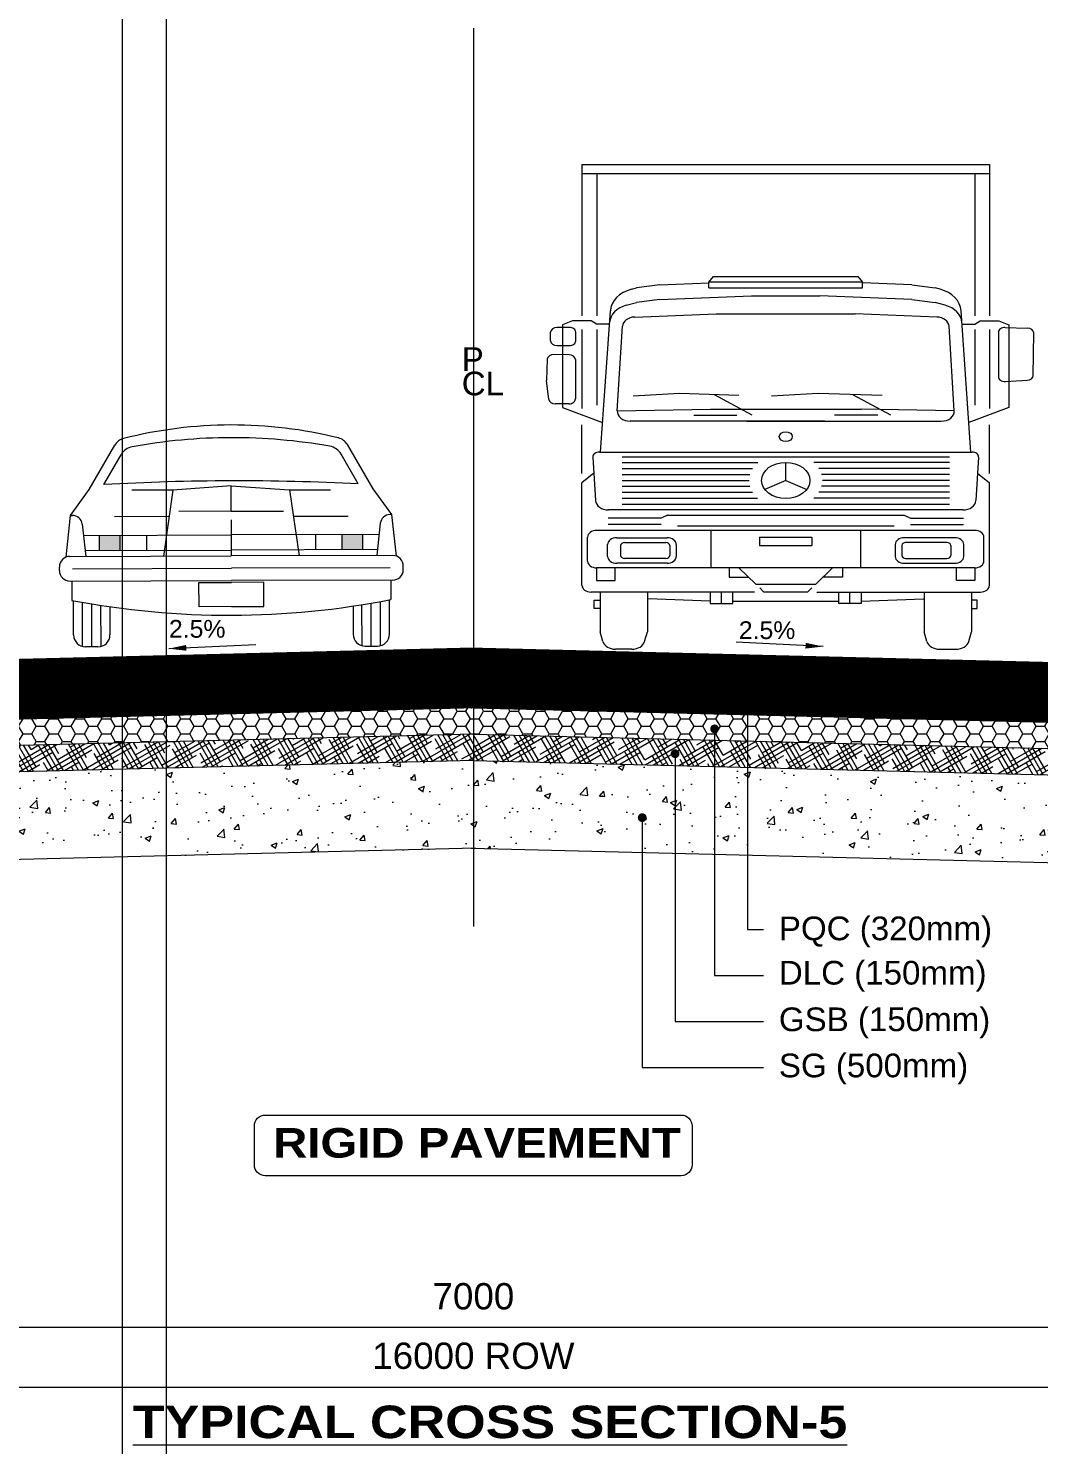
# Model space of a CAD drawing. Header units: inches. Extents: x 1863003 to 1881330, y 133141 to 515800.
# Drawn here: x 1869855 to 1875615, y 362296 to 370371 of the extents above; entities that cross this region are included whole.
import ezdxf

# ---------------------------------------------------------------- set-up
doc = ezdxf.new("R2010")
doc.units = ezdxf.units.IN
doc.header["$MEASUREMENT"] = 0
doc.linetypes.add('CENTERX2', pattern=[4, 2.5, -0.5, 0.5, -0.5])
doc.layers.get('0').update_dxf_attribs({"color": 4, "linetype": 'ELEC_LINE', "lineweight": 13})
doc.layers.get('Defpoints').update_dxf_attribs({"lineweight": 13})
for name, color, linetype, lineweight in [('DIM', 7, 'Continuous', 13), ('DIMEN', 7, 'Continuous', 13), ('HATCH', 252, 'Continuous', 13)]:
    doc.layers.add(name, color=color, linetype=linetype, lineweight=lineweight)
doc.styles.add('AB', font='ariblk.ttf')
doc.styles.add('ARIAL', font='arial.ttf')
doc.styles.get("Standard").update_dxf_attribs({"font": 'romans.shx'})
doc.linetypes.add('ELEC_LINE', pattern='A,12.7,-5.08,["EL",Standard,S=2.54,R=0,X=-2.54,Y=-1.27],-5.08', length=22.86)
doc.dimstyles.get("Standard").update_dxf_attribs({"dimtxt": 180, "dimasz": 160, "dimexe": 50, "dimexo": 50, "dimgap": 100, "dimtad": 1, "dimdec": 0, "dimzin": 0, "dimdsep": 46, "dimtxsty": 'ARIAL', "dimcen": 0.09, "dimclrd": 256, "dimclre": 256, "dimclrt": 256, "dimadec": 0, "dimazin": 0, "dimtm": 1e-09, "dimtfac": 1, "dimtdec": 0, "dimtofl": 0, "dimtmove": 0, "dimatfit": 3, "dimfxl": 0, "dimtolj": 1, "dimtzin": 0, "dimlwd": 9, "dimlwe": -1, "dimarcsym": 0})
pattern_1 = [(49.99999999999999, (0, -145429.3910128167), (358.6300913003767, -31.37606749129755), [37.5, -412.5]), (355, (0, -145429.3910128167), (-69.3756668065, 376.0960668500059), [30, -330]), (100.45144446, (29.8858405, -145432.0056848167), (289.254423363556, 344.7199954843147), [31.87009599999999, -350.5710559999999]), (46.18420000000001, (0, -145329.3910128167), (533.6206653357862, -82.75964039653827), [56.25, -618.75]), (96.63563549, (44.4683725, -145336.2876663167), (467.3309728371142, 487.0593003872752), [47.805171, -525.8568799999999]), (351.1841639899999, (0, -145329.3910128167), (467.3309725273866, 487.0593001349951), [45, -495.0000004999999]), (21, (50, -145354.3910128167), (298.4535260592309, -201.3094453326694), [37.5, -412.5]), (326.0000000000001, (50, -145354.3910128167), (121.6576659607909, 362.5750225234265), [30, -330]), (71.45144474, (74.871127, -145371.1667998167), (420.1111883649855, 161.2655764031769), [31.870095, -350.571056]), (37.50000000000001, (0, -145429.3910128167), (6.079927658645334, 166.4469269156558), [0, -326, 0, -335, 0, -331.25]), (7.499999999999999, (0, -145429.3910128167), (131.5347687210743, 197.2058559411801), [0, -191, 0, -318.5, 0, -126.25]), (327.5, (-111.5, -145429.3910128167), (266.9112180862045, -11.27743586718988), [0, -125, 0, -390, 0, -517.5]), (317.5, (-161.5, -145429.3910128167), (291.5930846711931, 50.05249116615887), [0, -162.5, 0, -259, 0, -367.5])]
pattern_2 = [(29.99999999999999, (0, -145429.3910128167), (74.10254037844388, 71.65063509461096), [400, -200]), (120, (0, -145429.3910128167), (28.34936490538902, -99.10254037844388), [399.9999999999999, -199.9999999999999])]
pattern_3 = [(0, (0, -145429.3910128167), (75, 43.30127018922193), [50, -100]), (120, (0, -145429.3910128167), (-74.99999999999997, 43.30127018922194), [49.99999999999999, -99.99999999999997]), (59.99999999999999, (0, -145429.3910128167), (1.665334536937735e-14, 86.60254037844388), [-100, 50])]
pattern_4 = [(45, (0, -145429.3910128167), (-0.8838834764831844, 0.8838834764831844), [])]

# ---------------------------------------------------------------- blocks, each defined once
blk = doc.blocks.new('ca')
at = {"color": 8}
for p, q in [((-28.87392627767986, 25.61850738525391), (-23.64386951498454, 34.62560272216797)), ((28.87392986245686, 25.61850738525391), (23.64387309976155, 34.62560272216797)), ((-25.8452016072697, 26.62766265869141), (-22.36343586014118, 32.70442199707031)), ((25.84521282149944, 26.62766265869141), (22.36344707437092, 32.70442199707031)), ((-2.022308763116598e-06, 26.33292388916016), (-11.86808979086345, 25.45753479003906)), ((-2.022308763116598e-06, 26.33292388916016), (11.86810100503499, 25.45753479003906)), ((-2.022308763116598e-06, 21.14312744140625), (-2.022308763116598e-06, 26.33292388916016)), ((-32.63588916830486, 20.39279174804688), (-28.87392627767986, 25.61850738525391)), ((-11.86808979086345, 25.45753479003906), (-20.18772327475017, 25.45753479003906)), ((-11.86808979086345, 25.45753479003906), (-13.80725299887126, 12.06492614746094)), ((11.86810100503499, 25.45753479003906), (13.8072642130428, 12.06492614746094)), ((11.86810100503499, 25.45753479003906), (20.18772685952717, 25.45753479003906)), ((32.63589275308186, 20.39279174804688), (28.87392986245686, 25.61850738525391)), ((-33.57544910477009, 11.918701171875), (-32.63588916830486, 20.39279174804688)), ((-32.63588916830486, 20.39279174804688), (-32.28344928787556, 20.39279174804688)), ((-2.022308763116598e-06, 21.14312744140625), (-10.61702167562908, 21.14312744140625)), ((-2.022308763116598e-06, 21.14312744140625), (10.61703288980061, 21.14312744140625)), ((32.63589275308186, 20.39279174804688), (32.2834605021053, 20.39279174804688)), ((33.57545268966351, 11.918701171875), (32.63589275308186, 20.39279174804688)), ((-30.30240070389118, 18.62036895751953), (-29.57140552572673, 12.06492614746094)), ((-12.64239704184001, 20.10987854003906), (-23.75327503250446, 20.10987854003906)), ((-2.022308763116598e-06, 19.41312408447266), (-2.022308763116598e-06, 12.06492614746094)), ((12.64240825601155, 20.10987854003906), (23.75327861739788, 20.10987854003906)), ((30.30239665939007, 18.62036895751953), (29.57140911050374, 12.06492614746094)), ((-30.04683124588337, 16.3284912109375), (-2.022308763116598e-06, 16.3284912109375)), ((-26.75585376791423, 13.26463317871094), (-26.75585376791423, 16.3284912109375)), ((-22.56476032303181, 13.26463317871094), (-22.56476032303181, 16.3284912109375)), ((-17.18514453939861, 13.26463317871094), (-17.18514453939861, 16.3284912109375)), ((30.04684246011311, 16.3284912109375), (-2.022308763116598e-06, 16.3284912109375)), ((17.18514812417561, 13.26463317871094), (17.18514812417561, 16.3284912109375)), ((22.56477153726155, 13.26463317871094), (22.56477153726155, 16.3284912109375)), ((26.75585735269124, 13.26463317871094), (26.75585735269124, 16.3284912109375)), ((-32.79469501541462, 12.06492614746094), (-2.022308763116598e-06, 12.06492614746094)), ((-29.7051869588322, 13.26463317871094), (-2.022308763116598e-06, 13.26463317871094)), ((29.70519817300374, 13.26463317871094), (-2.022308763116598e-06, 13.26463317871094)), ((32.79470622964436, 12.06492614746094), (-2.022308763116598e-06, 12.06492614746094)), ((-34.95222675375408, 9.207511901855469), (-34.95222675375408, 9.907394409179688)), ((-32.26056873373454, 9.557449340820312), (-2.022308763116598e-06, 9.557449340820312)), ((32.26057231856976, 9.557449340820312), (-2.022308763116598e-06, 9.557449340820312)), ((34.95223796792561, 9.207511901855469), (34.95223796792561, 9.907394409179688)), ((-32.79469501541462, 7.049980163574219), (-2.022308763116598e-06, 7.049980163574219)), ((-32.40735828451579, 7.049980163574219), (-32.40735828451579, 3.125236511230469)), ((-6.595125313324388, 1.757362365722656), (-6.595125313324388, 6.686576843261719)), ((-6.595125313324388, 6.686576843261719), (-2.022308763116598e-06, 6.686576843261719)), ((32.79470622964436, 7.049980163574219), (-2.022308763116598e-06, 7.049980163574219)), ((6.595136527495924, 6.686576843261719), (-2.022308763116598e-06, 6.686576843261719)), ((6.595136527495924, 1.757362365722656), (6.595136527495924, 6.686576843261719)), ((32.40736186935101, 7.049980163574219), (32.40736186935101, 3.125236511230469)), ((-32.09418689779704, -3.909431457519531), (-32.09418689779704, 3.0645751953125)), ((32.09419048257405, -3.909431457519531), (32.09419048257405, 3.0645751953125)), ((-30.28335773519939, -6.264907836914062), (-30.28335773519939, 2.725761413574219)), ((-28.40287982986774, -6.346817016601562), (-28.40287982986774, 2.395401000976562)), ((-26.52240192459431, -6.264907836914062), (-26.52240192459431, 2.086807250976562)), ((-24.71157276205486, 1.810089111328125), (-24.71157276205486, -3.909431457519531)), ((-2.022308763116598e-06, 1.757362365722656), (-6.595125313324388, 1.757362365722656)), ((-2.022308763116598e-06, 1.757362365722656), (6.595136527495924, 1.757362365722656)), ((24.71157634683186, 1.810089111328125), (24.71157634683186, -3.909431457519531)), ((26.52241313882405, -6.264907836914062), (26.52241313882405, 2.086807250976562)), ((28.40289104409749, -6.346817016601562), (28.40289104409749, 2.395401000976562)), ((30.28336894942913, -6.264907836914062), (30.28336894942913, 2.725761413574219)), ((-27.14895832107868, -6.346817016601562), (-29.65680133871501, -6.346817016601562)), ((27.14896953530842, -6.346817016601562), (29.65681255294476, -6.346817016601562))]:
    blk.add_line(p, q, dxfattribs=at)
for centre, radius, start, end in [((-2.022308763116598e-06, -51.15877151489258), 89.84619140625, 90.00000250547792, 104.0557395141059), ((-2.022308763116598e-06, -51.15877151489258), 89.84619140625, 75.94426549587769, 90.00000250547792), ((-21.10853015951579, 33.15342712402344), 2.931763172149658, 104.0557395141059, 149.8579703914262), ((-2.022308763116598e-06, -77.34341216087341), 113.4477920532226, 90.00000250547792, 100.1964913884343), ((-2.022308763116598e-06, -77.34341216087341), 113.4477920532226, 79.80350679128016, 90.00000250547792), ((21.1085337442928, 33.15342712402344), 2.931763172149658, 30.14203120414816, 75.94426549587769), ((-19.49852191971149, 31.06292724609375), 3.301851511001587, 100.1964913884343, 150.1888247544409), ((19.49853313394124, 31.06292724609375), 3.301851511001587, 29.81117683935573, 79.80350679128016), ((-2.022308763116598e-06, -444.7755432128906), 472.1111755371094, 90.00000250547792, 93.13816024060277), ((-2.022308763116598e-06, -444.7755432128906), 472.1111755371094, 86.8618379397985, 90.00000250547792), ((-32.28344928787556, 18.39946746826172), 1.993328452110291, 6.362710959437382, 90.00000250547792), ((32.2834605021053, 18.39946746826172), 1.993328452110291, 90.00000250547792, 173.6372876464351), ((-32.79469501541462, 9.907394409179688), 2.157535076141357, 90.00000250547792, 180.0000050081001), ((32.79470622964436, 9.907394409179688), 2.157535076141357, 0, 90.00000250547792), ((-32.79469501541462, 9.207511901855469), 2.157535076141357, 180.0000050081001, 270.0000006830187), ((32.79470622964436, 9.207511901855469), 2.157535076141357, 270.0000006830187, 0), ((-2.022308763116598e-06, 169.5877685546875), 169.5877685546875, 258.9833153636083, 270.0000006830187), ((-2.022308763116598e-06, 169.5877685546875), 169.5877685546875, 270.0000006830187, 281.0166860022666), ((-29.65680133871501, -3.909431457519531), 2.437389612197876, 180.0000050081001, 270.0000006830187), ((-27.14895832107868, -3.909431457519531), 2.437389612197876, 270.0000006830187, 0), ((27.14896953530842, -3.909431457519531), 2.437389612197876, 180.0000050081001, 270.0000006830187), ((29.65681255294476, -3.909431457519531), 2.437389612197876, 270.0000006830187, 0)]:
    blk.add_arc(centre, radius, start, end, dxfattribs=at)
for points in [[(-22.56476032303181, 13.26463317871094), (-22.56476032303181, 16.3284912109375), (-26.75585376791423, 13.26463317871094), (-26.75585376791423, 16.3284912109375)], [(22.56477153726155, 13.26463317871094), (22.56477153726155, 16.3284912109375), (26.75585735269124, 13.26463317871094), (26.75585735269124, 16.3284912109375)]]:
    blk.add_solid(points, dxfattribs=at)
blk = doc.blocks.new('_Oblique')
at = {"color": 0, "linetype": 'ByBlock', "lineweight": -2}
blk.add_line((-0.5, -0.5), (0.5, 0.5), dxfattribs=at)
blk = doc.blocks.new('*D98')
at = {"layer": 'Defpoints', "color": 0, "ltscale": 0.02}
for p in [(1868892.303417261, 362964.2815070453), (1868892.303417261, 362964.2815070453), (1875892.303417261, 362964.2815070453)]:
    blk.add_point(p, dxfattribs=at)
at = {"layer": 'DIMEN', "lineweight": 9, "ltscale": 0.02}
blk.add_line((1875892.303417261, 362964.2815070453), (1868892.303417261, 362964.2815070453), dxfattribs=at)
at = {"layer": 'DIMEN', "lineweight": 9, "ltscale": 0.02, "xscale": 160, "yscale": 160, "zscale": 160, "rotation": 180}
blk.add_blockref('_Oblique', (1868892.303417261, 362964.2815070453), dxfattribs=at)
at = {"layer": 'DIMEN', "lineweight": 9, "ltscale": 0.02, "xscale": 160, "yscale": 160, "zscale": 160}
blk.add_blockref('_Oblique', (1875892.303417261, 362964.2815070453), dxfattribs=at)
at = {"layer": 'DIMEN', "ltscale": 0.02, "insert": (1872392.303417261, 363140.8674552035), "char_height": 150, "attachment_point": 5, "style": 'ARIAL'}
blk.add_mtext('\\A1;7000', dxfattribs=at)
blk = doc.blocks.new('*D100')
at = {"layer": 'Defpoints', "color": 0, "ltscale": 0.02}
for p in [(1879742.303417261, 362624.0019164341), (1863742.303417261, 362446.3927759157), (1879742.303417261, 362446.3927759157)]:
    blk.add_point(p, dxfattribs=at)
at = {"layer": 'DIMEN', "ltscale": 0.02}
for p, q in [((1863742.303417261, 362496.3927759157), (1863742.303417261, 362674.0019164341)), ((1879742.303417261, 362496.3927759157), (1879742.303417261, 362674.0019164341))]:
    blk.add_line(p, q, dxfattribs=at)
at = {"layer": 'DIMEN', "lineweight": 9, "ltscale": 0.02}
blk.add_line((1863742.303417261, 362624.0019164341), (1879742.303417261, 362624.0019164341), dxfattribs=at)
at = {"layer": 'DIMEN', "lineweight": 9, "ltscale": 0.02, "xscale": 160, "yscale": 160, "zscale": 160, "rotation": 180}
blk.add_blockref('_Oblique', (1863742.303417261, 362624.0019164341), dxfattribs=at)
at = {"layer": 'DIMEN', "lineweight": 9, "ltscale": 0.02, "xscale": 160, "yscale": 160, "zscale": 160}
blk.add_blockref('_Oblique', (1879742.303417261, 362624.0019164341), dxfattribs=at)
at = {"layer": 'DIMEN', "ltscale": 0.02, "insert": (1872392.303417261, 362801.6110569525), "char_height": 150, "attachment_point": 5, "style": 'ARIAL'}
blk.add_mtext('\\A1;16000 ROW', dxfattribs=at)
blk = doc.blocks.new('A$C9c4fc737')
at = {"color": 8, "linetype": 'Continuous'}
for p, q in [((10.81007140269503, 147.2526909448789), (134.6093052432407, 147.2526909448789)), ((10.81007140269503, 147.2526909448789), (10.81007140269503, 101.3151259922306)), ((134.6093052432407, 147.2526909448789), (134.6093052432407, 101.3151259922306)), ((10.81007140269503, 144.514640566078), (134.6093052432407, 144.514640566078)), ((15.30168826063164, 144.514640566078), (15.30168826063164, 101.3151259922306)), ((130.1176883853041, 144.514640566078), (130.1176883853041, 101.3151259922306)), ((49.37210274743848, 111.5411098843906), (50.79670752352104, 113.2288923030719)), ((50.79670752352104, 113.2288923030719), (94.62266912241466, 113.2288923030719)), ((94.62266912241466, 113.2288923030719), (96.04727389849722, 111.5411098843906)), ((25.80307572381571, 109.3900817960384), (27.35668485541828, 109.827034364338)), ((34.43398321326822, 110.7369727246114), (27.35668485541828, 109.827034364338)), ((34.43398321326822, 110.7369727246114), (49.37210274743848, 111.3052707503666)), ((96.04727389849722, 111.5411098843906), (49.37210274743848, 111.5411098843906)), ((49.37210274743848, 109.8533274657675), (49.37210274743848, 111.5411098843906)), ((49.37210274743848, 109.8533274657675), (96.04727389849722, 109.8533274657675)), ((96.04727389849722, 109.8533274657675), (96.04727389849722, 111.5411098843906)), ((110.9853934326675, 110.7369727246114), (96.04727389849722, 111.3052707503666)), ((110.9853934326675, 110.7369727246114), (118.0626917905174, 109.827034364338)), ((119.61630092212, 109.3900817960384), (118.0626917905174, 109.827034364338)), ((24.28094782587141, 104.5324804893462), (27.35668485541828, 105.397531528899)), ((34.43398321326822, 106.3074698892306), (27.35668485541828, 105.397531528899)), ((34.43398321326822, 106.3074698892306), (62.33875959576108, 107.3690646428731)), ((62.33875959576108, 107.3690646428731), (83.08061705017462, 107.3690646428731)), ((110.9853934326675, 106.3074698892306), (83.08061705017462, 107.3690646428731)), ((110.9853934326675, 106.3074698892306), (118.0626917905174, 105.397531528899)), ((121.1384288200643, 104.5324804893462), (118.0626917905174, 105.397531528899)), ((7.944666502531618, 99.78624497377314), (4.911538634914905, 98.57299382670317)), ((13.60650518885814, 99.78624497377314), (7.944666502531618, 99.78624497377314)), ((15.22417338495143, 98.74541201052489), (13.60650518885814, 99.78624497377314)), ((16.43742453190498, 59.91248832049314), (19.42990541039035, 102.8634112855652)), ((26.83855356904678, 100.9396588809323), (51.62170779658481, 101.9094344811165)), ((51.62170779658481, 101.9094344811165), (93.79766884911805, 101.9094344811165)), ((118.5808230768889, 100.9396588809323), (93.79766884911805, 101.9094344811165)), ((128.9819521140307, 59.91248832049314), (125.9894712353125, 102.8634112855652)), ((130.1952032609843, 98.74541201052489), (131.8128714570776, 99.78624497377314)), ((131.8128714570776, 99.78624497377314), (137.4747101434041, 99.78624497377314)), ((137.4747101434041, 99.78624497377314), (140.5078380110208, 98.57299382670317)), ((1.260551386745647, 93.71527845913079), (1.260551386745647, 96.28955551289255)), ((6.952321232063696, 97.76593348762253), (3.229055353207514, 97.76593348762253)), ((4.911538634914905, 98.57299382670317), (4.911538634914905, 73.39803252520505)), ((8.920825198292732, 93.71527845913079), (8.920825198292732, 96.28955551289255)), ((10.81007140269503, 97.14353605674114), (10.81007140269503, 73.11245732830139)), ((19.14299576473422, 98.74541201052489), (15.22417338495143, 98.74541201052489)), ((15.30168826063164, 97.14353605674114), (15.30168826063164, 74.19216890487587)), ((21.52414408815093, 72.39246372279013), (23.11087843985297, 98.12731148838066)), ((123.8952325577848, 72.39246372279013), (122.3084982060827, 98.12731148838066)), ((126.2763808809686, 98.74541201052489), (130.1952032609843, 98.74541201052489)), ((130.1176883853041, 97.14353605674114), (130.1176883853041, 74.19216890487587)), ((134.6093052432407, 97.14353605674114), (134.6093052432407, 73.11245732830139)), ((137.2997770148795, 96.27441052539507), (137.2997770148795, 82.8046028696117)), ((139.3317480962723, 97.75002095242962), (146.1434926723596, 97.58522068039747)), ((140.5078380110208, 98.57299382670317), (140.5078380110208, 73.39803252520505)), ((147.8633633202408, 83.18633028503973), (148.0484157337341, 96.09373613906791)), ((3.229055353207514, 92.2389004844008), (6.952321232063696, 92.2389004844008)), ((0.2822680084500462, 88.11550049768994), (0, 81.6939033070812)), ((6.885636833729222, 89.48991626466159), (2.279984229011461, 89.54305841011228)), ((8.823859706986696, 88.01371297822334), (8.823859706986696, 76.04331767233089)), ((0.7474576199892908, 75.90110675262986), (0, 81.6939033070812)), ((40.45865266723558, 77.68533015169669), (26.34564223280177, 76.88612957298756)), ((58.4318889528513, 77.0992463597795), (40.45865266723558, 77.68533015169669)), ((82.51802576519549, 77.68533015169669), (68.4050153309945, 76.88612957298756)), ((102.0383846617769, 77.04879670945229), (82.51802576519549, 77.68533015169669)), ((139.4252597675659, 81.33292674750555), (146.051951929694, 81.73052827722859)), ((6.855355740757659, 74.5669396976009), (2.706808069488034, 74.5669396976009)), ((4.911538634914905, 73.39803252520505), (17.06051128986292, 68.85562026500702)), ((62.54096812033094, 71.12318662443431), (51.01508222310804, 77.34109875315335)), ((104.6003412182909, 71.12318662443431), (93.07445532130077, 77.34109875315335)), ((140.5078380110208, 73.39803252520505), (128.3588653560728, 68.85562026500702)), ((21.52414408815093, 72.39246372279013), (49.80183107615449, 72.94306334503926)), ((84.58169729192741, 69.30330990388757), (25.45694932248443, 69.30330990388757)), ((44.74661796330474, 71.12318662443431), (57.89017205638811, 71.12318662443431)), ((49.80183107615449, 72.94306334503926), (95.61754556978121, 72.94306334503926)), ((60.83767935400829, 69.30330990388757), (119.9624273234513, 69.30330990388757)), ((100.672758682631, 71.12318662443431), (87.52920458931476, 71.12318662443431)), ((123.8952325577848, 72.39246372279013), (95.61754556978121, 72.94306334503926)), ((10.81007140269503, 53.40037574415328), (10.81007140269503, 68.16311544529162)), ((134.6093052432407, 53.40037574415328), (134.6093052432407, 68.16311544529162)), ((14.1265368165914, 58.36804228380788), (14.94026613910682, 45.14494079392171)), ((16.09294749516994, 59.91248832049314), (129.3264291507658, 59.91248832049314)), ((23.01603383524343, 58.50492512102937), (122.4033428104594, 58.50492512102937)), ((23.01603383524343, 56.70389381982386), (64.2195695808623, 56.70389381982386)), ((72.70968832285143, 51.27113444113638), (72.70968832285143, 56.78345282335067)), ((122.4033428104594, 56.70389381982386), (81.1998070650734, 56.70389381982386)), ((131.2928398293443, 58.36804228380788), (130.4791105068289, 45.14494079392171)), ((14.42386939167045, 53.53638793766731), (10.81007140269503, 50.56138734007254)), ((23.01603383524343, 54.90286251861835), (62.65458538127132, 54.90286251861835)), ((23.01603383524343, 53.10183121741284), (61.81956115923822, 53.10183121741284)), ((122.4033428104594, 54.90286251861835), (82.76479126466438, 54.90286251861835)), ((122.4033428104594, 53.10183121741284), (83.59981548669748, 53.10183121741284)), ((130.9955072542652, 53.53638793766731), (134.6093052432407, 50.56138734007254)), ((10.81007140269503, 19.41215215518605), (10.81007140269503, 50.56138734007254)), ((23.01603383524343, 51.30079991614912), (61.54942669160664, 51.30079991614912)), ((23.01603383524343, 49.4997686149436), (61.80213106749579, 49.4997686149436)), ((23.01603383524343, 47.69873731373809), (62.61687075579539, 47.69873731373809)), ((72.70968832285143, 51.27113444113638), (66.34461131924763, 48.51497525000013)), ((72.70968832285143, 51.27113444113638), (79.07476532668807, 48.51497525000013)), ((122.4033428104594, 47.69873731373809), (82.80250589014031, 47.69873731373809)), ((122.4033428104594, 49.4997686149436), (83.6172455784399, 49.4997686149436)), ((122.4033428104594, 51.30079991614912), (83.86994995432906, 51.30079991614912)), ((134.6093052432407, 19.41215215518605), (134.6093052432407, 50.56138734007254)), ((23.01603383524343, 45.89770601253258), (64.1527073616162, 45.89770601253258)), ((23.01603383524343, 44.09667471132707), (122.4033428104594, 44.09667471132707)), ((122.4033428104594, 45.89770601253258), (81.26666928408667, 45.89770601253258)), ((34.84683989058249, 39.77323140465887), (18.75923893414438, 39.77323140465887)), ((126.5462891496718, 42.32832096831407), (18.87308749626391, 42.32832096831407)), ((36.73949882644229, 40.76687734609004), (34.84683989058249, 39.77323140465887)), ((36.73949882644229, 40.76687734609004), (108.6798778192606, 40.76687734609004)), ((108.6798778192606, 40.76687734609004), (110.5725367553532, 39.77323140465887)), ((110.5725367553532, 39.77323140465887), (126.6601377117913, 39.77323140465887)), ((130.1500066772569, 36.08254647935973), (15.2693699686788, 36.08254647935973)), ((34.84683989058249, 37.9278889420093), (18.75923893414438, 37.9278889420093)), ((39.78912425111048, 37.50204068142921), (105.6302523948252, 37.50204068142921)), ((49.98811137885787, 36.08254647935973), (49.98811137885787, 24.72659286309499)), ((95.43126526707783, 36.08254647935973), (95.43126526707783, 24.72659286309499)), ((110.5725367553532, 37.9278889420093), (126.6601377117913, 37.9278889420093)), ((12.51346444524825, 26.79352200578433), (12.51346444524825, 34.01561733672861)), ((18.60797379491851, 28.1803650741349), (18.60797379491851, 31.82522433414124)), ((21.36387931858189, 33.89215347677236), (36.6879188392777, 33.89215347677236)), ((22.54498166893609, 31.52994877216406), (22.54498166893609, 28.47564063605387)), ((23.72608400485478, 32.41577552404488), (36.29421808989719, 32.41577552404488)), ((37.47532042581588, 31.52994877216406), (37.47532042581588, 28.47564063605387)), ((39.44382436270826, 31.82522433414124), (39.44382436270826, 28.1803650741349)), ((64.75085108005442, 34.09525459655561), (64.75085108005442, 31.5401650328422)), ((64.75085108005442, 34.09525459655561), (80.66852556588128, 34.09525459655561)), ((64.75085108005442, 31.5401650328422), (80.66852556588128, 31.5401650328422)), ((80.66852556588128, 34.09525459655561), (80.66852556588128, 31.5401650328422)), ((105.9755522829946, 31.82522433414124), (105.9755522829946, 28.1803650741349)), ((107.9440562201198, 31.52994877216406), (107.9440562201198, 28.47564063605387)), ((124.0554973273538, 33.89215347677236), (108.731457806658, 33.89215347677236)), ((121.6932926410809, 32.41577552404488), (109.1251585558057, 32.41577552404488)), ((122.8743949769996, 31.52994877216406), (122.8743949769996, 28.47564063605387)), ((126.8114028510172, 28.1803650741349), (126.8114028510172, 31.82522433414124)), ((132.9059122006875, 26.79352200578433), (132.9059122006875, 34.01561733672861)), ((36.6879188392777, 26.11343593144557), (21.36387931858189, 26.11343593144557)), ((36.29421808989719, 27.58981388423126), (23.72608400485478, 27.58981388423126)), ((108.731457806658, 26.11343593144557), (124.0554973273538, 26.11343593144557)), ((109.1251585558057, 27.58981388423126), (121.6932926410809, 27.58981388423126)), ((130.1500066772569, 24.72659286309499), (15.2693699686788, 24.72659286309499)), ((15.2693699686788, 24.72659286309499), (15.2693699686788, 20.89395851764129)), ((20.84116376377642, 20.89395851764129), (20.84116376377642, 24.72659286309499)), ((55.47682229336351, 24.72659286309499), (55.47682229336351, 21.88760445907246)), ((55.47682229336351, 21.88760445907246), (61.42517894948833, 21.88760445907246)), ((58.50507659092546, 24.72659286309499), (63.61525571835227, 19.75836315599736)), ((86.91430005477741, 24.72659286309499), (81.80412092758343, 19.75836315599736)), ((89.94255435257219, 21.88760445907246), (83.99419769644737, 21.88760445907246)), ((89.94255435257219, 24.72659286309499), (89.94255435257219, 21.88760445907246)), ((124.5782128821593, 20.89395851764129), (124.5782128821593, 24.72659286309499)), ((130.1500066772569, 24.72659286309499), (130.1500066772569, 20.89395851764129)), ((63.23672393104061, 17.34522301255492), (13.56597692635842, 17.34522301255492)), ((15.2693699686788, 20.89395851764129), (20.84116376377642, 20.89395851764129)), ((16.29878231720068, 17.34522301255492), (16.29878231720068, 5.279522295284551)), ((30.68299023108557, 17.34522301255492), (30.68299023108557, 5.279522295284551)), ((49.79884548531845, 17.34522301255492), (49.79884548531845, 13.93843692768132)), ((53.20563157019205, 13.93843692768132), (53.20563157019205, 17.34522301255492)), ((56.61241765506566, 13.93843692768132), (56.61241765506566, 17.34522301255492)), ((63.61525571835227, 19.75836315599736), (81.80412092758343, 19.75836315599736)), ((66.09734272304922, 17.34522301255492), (64.79634029022418, 18.61008648894494)), ((79.32203392288648, 17.34522301255492), (66.09734272304922, 17.34522301255492)), ((79.32203392288648, 17.34522301255492), (80.62303635571152, 18.61008648894494)), ((82.18265271466225, 17.34522301255492), (131.8533997195773, 17.34522301255492)), ((88.80695899087004, 13.93843692768132), (88.80695899087004, 17.34522301255492)), ((92.21374507574365, 13.93843692768132), (92.21374507574365, 17.34522301255492)), ((95.62053116061725, 17.34522301255492), (95.62053116061725, 13.93843692768132)), ((114.7363864146173, 17.34522301255492), (114.7363864146173, 5.279522295284551)), ((130.1500066772569, 20.89395851764129), (124.5782128821593, 20.89395851764129)), ((129.120594328735, 17.34522301255492), (129.120594328735, 5.279522295284551)), ((14.51846541743726, 12.32884671847569), (14.51846541743726, 14.95200559473597)), ((14.51846541743726, 14.95200559473597), (16.29878231720068, 14.95200559473597)), ((49.79884548531845, 14.64818402868696), (30.87225612485781, 15.35793112969259)), ((49.79884548531845, 13.93843692768132), (56.61241765506566, 13.93843692768132)), ((56.61241765506566, 14.64818402868696), (88.80695899087004, 14.64818402868696)), ((95.62053116061725, 13.93843692768132), (88.80695899087004, 13.93843692768132)), ((95.62053116061725, 14.64818402868696), (114.5471205210779, 15.35793112969259)), ((130.9009112284984, 14.95200559473597), (129.120594328735, 14.95200559473597)), ((130.9009112284984, 12.32884671847569), (130.9009112284984, 14.95200559473597)), ((16.29878231720068, 12.32884671847569), (14.51846541743726, 12.32884671847569)), ((129.120594328735, 12.32884671847569), (130.9009112284984, 12.32884671847569)), ((17.13803700078279, 2.335416865476873), (16.29878231720068, 5.279522295284551)), ((29.84373554773629, 2.335416865476873), (30.68299023108557, 5.279522295284551)), ((115.5756410981994, 2.335416865476873), (114.7363864146173, 5.279522295284551)), ((128.2813396451529, 2.335416865476873), (129.120594328735, 5.279522295284551)), ((25.99373464658856, 0), (20.98803790193051, 0)), ((119.4256419993471, 0), (124.4313387440052, 0))]:
    blk.add_line(p, q, dxfattribs=at)
for centre, major_axis, ratio, start_param, end_param in [((29.25901510962285, 102.478203024657), (9.842519685239607, 8.685140878007128e-10), 0.7499999999976008, 1.929566996875606, 3.089386062538172), ((116.1603615363128, 102.478203024657), (-9.842519684983525, 1.044730263928248e-10), 0.7500000000071224, 3.193799244538609, 4.353618310236004), ((27.04569937568158, 99.00297738978406), (7.874015865556987, 4.652433814187923e-10), 0.749999999989869, 1.929566996891334, 3.089386062563803), ((118.3736772702541, 99.00297738978406), (7.874015865300907, 2.987938476012848e-10), 0.7500000000017711, 0.0522065908974827, 1.212025656613489), ((27.04368367418647, 97.99091361893807), (-3.937007932723968, 2.312929198222416e-10), 0.7500000000002759, -1.51866967777492, -0.04620985496934704), ((118.3756929717492, 97.99091361893807), (3.937007932723968, 2.312929198222416e-10), 0.7500000000002759, 0.04620985496934704, 1.51866967777492), ((3.229055353207514, 96.28955551289255), (1.968503966461868, 1.285005698369486e-10), 0.749999999940861, 1.570796326745938, 3.141592653502755), ((6.952321232063696, 96.28955551289255), (1.968503966229037, 2.706370932071493e-10), 0.7500000000295695, -1.833113660865138e-10, 1.570796326691784), ((139.2682809811085, 96.27441052539507), (1.968503966229037, 2.497819467660958e-10), 0.7500000000498698, 1.538549444250816, 3.141592653420608), ((146.0800255571958, 96.10961025336292), (1.968503966183297, 2.493730358322635e-11), 0.7500000000660637, -0.01075227378542487, 1.538549444454071), ((3.229055353207514, 93.71527845913079), (-1.968503966461867, 1.285010069326342e-10), 0.749999999940861, 8.703793241693347e-11, 1.570796326843855), ((6.952321232063696, 93.71527845913079), (-1.968503966229037, 2.706379673985203e-10), 0.7500000000295695, 1.570796326898009, 3.141592653773105), ((2.249703136039898, 88.06685512361582), (-1.968503966359715, 8.40328508991271e-12), 0.750000000003175, 4.697005578532028, 6.250230209543837), ((6.855355740757659, 88.01371297822334), (1.968503966229036, 1.260290043539562e-11), 0.7500000000233307, -8.536282791737904e-12, 1.55541292493321), ((139.2682809811085, 82.8046028696117), (-1.968503966229037, 3.625980915698539e-10), 0.7500000000340206, 2.455997627492934e-10, 1.650626312817779), ((145.8949731434695, 83.20220439933473), (-1.968503966415619, 5.900497841098077e-11), 0.749999999960756, 1.65062631257587, 3.130840379860985), ((2.706808069488034, 76.04331767233089), (-1.968503966271369, 1.554073060315424e-10), 0.7500000000134409, 0.09647377531102164, 1.570796326854107), ((6.855355740757659, 76.04331767233089), (-1.968503966229037, 2.706379673985203e-10), 0.7500000000295695, 1.570796326898009, 3.141592653773105), ((25.45694932248443, 72.25606585340574), (-3.937007932715591, 4.113186456186132e-10), 0.7499999999952969, -0.0462098548890495, 1.570796326873253), ((119.9624273234513, 72.25606585340574), (3.937007932493279, 1.217947525238363e-11), 0.7500000000376474, 4.71238898038237, 6.329395162203811), ((72.70968832285143, 64.59174372506095), (-1.996488246135414, 7.963933390907697e-11), 0.7499999999416898, 3.141592653642979, 9.424777960822565), ((16.09294749516994, 58.43611034576315), (-1.968503966311554, 7.931594072135041e-11), 0.7499999999981304, -1.570796326764677, 0.04612111607132863), ((129.3264291507658, 58.43611034576315), (1.968503966311554, 7.931637781703598e-11), 0.7499999999981303, -0.04612111607132863, 1.570796326764677), ((18.87308749626391, 45.28107691783225), (3.937007932612698, 2.218595207314196e-10), 0.750000000014898, 3.187713769531352, 4.712388980342426), ((126.5462891496718, 45.28107691783225), (-3.937007932612698, 2.218595207314196e-10), 0.750000000014898, 1.570796326837161, 3.095471537648233), ((15.2693699686788, 34.01561733672861), (-2.755905523430556, 1.92061759289608e-10), 0.7500000000211212, -1.570796326742628, 9.29212262690271e-11), ((130.1500066772569, 34.01561733672861), (2.755905523430556, 1.920617592896081e-10), 0.7500000000211212, -9.29212262690271e-11, 1.570796326742629), ((21.36387931858189, 31.82522433414124), (2.755905523663387, 2.070767827158106e-10), 0.7499999999577579, 1.570796326738543, 3.141592653489607), ((23.72608400485478, 31.52994877216406), (-1.181102335918695, 8.643329318177971e-11), 0.7499999999507175, -1.570796326740012, 9.757350483141636e-11), ((36.29421808989719, 31.52994877216406), (1.181102335918695, 8.643276866697656e-11), 0.7499999999507176, -9.757283869760158e-11, 1.570796326740012), ((36.6879188392777, 31.82522433414124), (2.755905523430556, 1.920617592896081e-10), 0.7500000000211212, -9.29212262690271e-11, 1.570796326742629), ((108.731457806658, 31.82522433414124), (2.755905523663387, 2.070767827158106e-10), 0.7499999999577579, 1.570796326738543, 3.141592653489607), ((109.1251585558057, 31.52994877216406), (1.181102335685864, 7.88954909307304e-11), 0.7500000000985649, 1.570796326744798, 3.141592653500728), ((121.6932926410809, 31.52994877216406), (-1.181102335918695, 4.780339471246399e-10), 0.7499999999507175, 3.141592654129441, 4.712388980688242), ((124.0554973273538, 31.82522433414124), (-2.755905523663387, 2.070761707818574e-10), 0.7499999999577578, 3.141592653689979, 4.712388980441044), ((15.2693699686788, 26.79352200578433), (2.755905523430556, 2.471713072433679e-10), 0.7500000000422421, 3.141592653470209, 4.712388980317423), ((21.36387931858189, 28.1803650741349), (-2.755905523663387, 1.51967234757395e-10), 0.7499999999788789, 7.352318753817144e-11, 1.570796326836253), ((23.72608400485478, 28.47564063605387), (1.181102335918694, 2.194790955646965e-10), 0.7499999999014352, 3.141592653342025, 4.71238898024532), ((36.29421808989719, 28.47564063605387), (-1.181102335918695, 2.194790955646966e-10), 0.7499999999014348, 1.570796326934266, 3.14159265383756), ((36.6879188392777, 28.1803650741349), (-2.755905523430556, 2.471713072433679e-10), 0.7500000000422421, 1.570796326862162, 3.141592653709377), ((108.731457806658, 28.1803650741349), (-2.755905523663387, 1.51967234757395e-10), 0.7499999999788789, 7.352318753817144e-11, 1.570796326836253), ((109.1251585558057, 28.47564063605387), (1.181102335685864, 5.415019381187713e-11), 0.7500000000492826, 3.141592653528663, 4.712388980350305), ((121.6932926410809, 28.47564063605387), (1.181102335918695, 3.449876202269198e-10), 0.7499999999014351, 4.712388980165622, 6.283185306790133), ((124.0554973273538, 28.1803650741349), (2.755905523663387, 1.51967234757395e-10), 0.7499999999788789, 4.712388980343333, 6.283185307106063), ((130.1500066772569, 26.79352200578433), (-2.755905523430556, 2.471713072433679e-10), 0.7500000000422421, 1.570796326862162, 3.141592653709377), ((13.56597692635842, 19.41215215518605), (-2.755905523663387, 2.070761707818574e-10), 0.7499999999577578, 1.001854155191495e-10, 1.570796326851251), ((131.8533997195773, 19.41215215518605), (2.755905523663387, 2.070767827158106e-10), 0.7499999999577579, 4.712388980328336, 6.283185307079401), ((20.98803790193051, 2.952755949518178), (-3.937007932812566, 1.456588815042779e-10), 0.7499999999768232, 0.2106260617996123, 1.570796326822644), ((25.99373464658856, 2.952755949518178), (3.937007932812566, 1.45659755695649e-10), 0.7499999999768232, 4.712388980356941, 6.072559245379972), ((119.4256419993471, 2.952755949518178), (-3.937007932812566, 1.456588815042779e-10), 0.7499999999768232, 0.2106260617996123, 1.570796326822644), ((124.4313387440052, 2.952755949518178), (3.937007932812566, 1.45659755695649e-10), 0.7499999999768232, 4.712388980356941, 6.072559245379972)]:
    blk.add_ellipse(centre, major_axis=major_axis, ratio=ratio, start_param=start_param, end_param=end_param, dxfattribs=at)
blk.add_ellipse((72.70968832285143, 51.27113444113638), major_axis=(7.349757843185215, 3.855910155033785e-11), ratio=0.749999999976241, dxfattribs=at)

msp = doc.modelspace()

# ---------------------------------------------------------------- hatches: boundary and pattern name
at = {"layer": 'DIM', "linetype": 'Continuous'}
h = msp.add_hatch(dxfattribs=at)
h.set_pattern_fill('AR-CONC', scale=10)
h.set_pattern_definition([(49.99999999999999, (0, -145429.3910128167), (71.72601826007535, -6.275213498259511), [7.5, -82.5]), (355, (0, -145429.3910128167), (-13.8751333613, 75.21921337000119), [6, -66]), (100.45144446, (5.9771681, -145429.9139472167), (57.8508846727112, 68.94399909686294), [6.374019199999995, -70.11421119999993]), (46.18420000000001, (0, -145409.3910128167), (106.7241330671572, -16.55192807930765), [11.25, -123.75]), (96.63563549, (8.8936745, -145410.7703435167), (93.46619456742283, 97.41186007745505), [9.5610342, -105.171376]), (351.1841639899999, (0, -145409.3910128167), (93.46619450547732, 97.41186002699902), [9, -99.0000001]), (21, (10, -145414.3910128167), (59.69070521184616, -40.26188906653388), [7.5, -82.5]), (326.0000000000001, (10, -145414.3910128167), (24.33153319215817, 72.5150045046853), [6, -66]), (71.45144474, (14.9742254, -145417.7461702167), (84.02223767299711, 32.25311528063538), [6.374019000000001, -70.1142112]), (37.50000000000001, (0, -145429.3910128167), (1.215985531729067, 33.28938538313115), [0, -65.19999999999999, 0, -67, 0, -66.25]), (7.499999999999999, (0, -145429.3910128167), (26.30695374421486, 39.44117118823603), [0, -38.2, 0, -63.7, 0, -25.25]), (327.5, (-22.3, -145429.3910128167), (53.3822436172409, -2.255487173437976), [0, -25, 0, -78, 0, -103.5]), (317.5, (-32.3, -145429.3910128167), (58.31861693423862, 10.01049823323177), [0, -32.5, 0, -51.8, 0, -73.5])])
edge = h.paths.add_edge_path()
edge.add_line((1876142.303417261, 366654.0105598141), (1875892.303417261, 366742.246534545))
edge.add_line((1875892.303417261, 366742.246534545), (1875892.303417261, 365262.7084821625))
edge.add_line((1875892.303417261, 365262.7084821625), (1877292.303417261, 365262.7084821625))
edge.add_line((1877292.303417261, 365262.7084821625), (1877292.303417261, 366882.246534545))
edge.add_arc((1877459.64968594, 366955.7057642669), 182.7594924270713, 166.0201188885562, 203.6998144573978, ccw=False)
edge.add_line((1877282.303417261, 366999.8570163178), (1875902.303417261, 366999.8570163178))
edge.add_arc((1875724.957148584, 366955.705764266), 182.7594924245774, -23.699814457440596, 13.979881111921088, ccw=False)
edge.add_line((1875892.303417261, 366882.246534545), (1875892.303417261, 366802.3205778693))
edge.add_line((1875892.303417261, 366802.3205778693), (1877042.303417261, 366802.3205778693))
edge.add_line((1877042.303417261, 366802.3205778693), (1877042.303417261, 365512.7084821625))
edge.add_line((1877042.303417261, 365512.7084821625), (1876142.303417261, 365512.7084821625))
edge.add_line((1876142.303417261, 365512.7084821625), (1876142.303417261, 366654.0105598141))
edge = h.paths.add_edge_path()
edge.add_line((1868892.303417261, 366742.246534545), (1868642.303417261, 366654.0105598141))
edge.add_line((1868642.303417261, 366654.0105598141), (1868642.303417261, 365512.7084821625))
edge.add_line((1868642.303417261, 365512.7084821625), (1867742.303417261, 365512.7084821625))
edge.add_line((1867742.303417261, 365512.7084821625), (1867742.303417261, 366802.3205778693))
edge.add_line((1867742.303417261, 366802.3205778693), (1868892.303417261, 366802.3205778693))
edge.add_line((1868892.303417261, 366802.3205778693), (1868892.303417261, 366882.246534545))
edge.add_arc((1869099.940649027, 366972.394827618), 226.3623969641322, 164.0402062105401, 203.4686763534831, ccw=False)
edge.add_line((1868882.303417261, 367034.6360527721), (1867502.303417261, 367034.6360527721))
edge.add_arc((1867284.666185495, 366972.394827618), 226.3623969641368, -23.46867635348309, 15.959793789459923, ccw=False)
edge.add_line((1867492.303417261, 366882.246534545), (1867492.303417261, 365262.7084821625))
edge.add_line((1867492.303417261, 365262.7084821625), (1868892.303417261, 365262.7084821625))
edge.add_line((1868892.303417261, 365262.7084821625), (1868892.303417261, 366742.246534545))
at = {"layer": 'DIM', "linetype": 'Continuous', "ltscale": 0.02}
h = msp.add_hatch(dxfattribs=at)
h.set_pattern_fill('HONEY', color=31, scale=400, style=0)
h.set_pattern_definition(pattern_3)
h.paths.add_polyline_path([(1868892.303417261, 366409.7507023655), (1872392.303417261, 366497.2838735734), (1872392.303417261, 366347.2369703591), (1868892.303417261, 366259.7037991512)])
h = msp.add_hatch(dxfattribs=at)
h.set_pattern_fill('HONEY', color=31, scale=400, style=0)
h.set_pattern_definition(pattern_3)
h.paths.add_polyline_path([(1872392.303417261, 366497.2838735734), (1872392.303417261, 366347.2369703591), (1875892.303417261, 366259.7037991512), (1875892.303417261, 366409.7507023655)])
h = msp.add_hatch(dxfattribs=at)
h.set_pattern_fill('HOUND', color=130, scale=400, angle=30, style=0)
h.set_pattern_definition(pattern_2)
h.paths.add_polyline_path([(1868892.303417261, 366259.7037991512), (1872392.303417261, 366347.2369703591), (1872392.303417261, 366197.1900671448), (1868892.303417261, 366109.6568959369)])
h = msp.add_hatch(dxfattribs=at)
h.set_pattern_fill('HOUND', color=130, scale=400, angle=30, style=0)
h.set_pattern_definition(pattern_2)
h.paths.add_polyline_path([(1872392.303417261, 366347.2369703591), (1872392.303417261, 366197.1900671448), (1875892.303417261, 366109.6568959369), (1875892.303417261, 366259.7037991512)])
h = msp.add_hatch(dxfattribs=at)
h.set_pattern_fill('AR-CONC', scale=50, style=0)
h.set_pattern_definition(pattern_1)
h.paths.add_polyline_path([(1868892.303417261, 366109.6568959369), (1872392.303417261, 366197.1900671448), (1872392.303417261, 365697.0337230972), (1868892.303417261, 365609.5005518893)])
h = msp.add_hatch(dxfattribs=at)
h.set_pattern_fill('AR-CONC', scale=50, style=0)
h.set_pattern_definition(pattern_1)
h.paths.add_polyline_path([(1875892.303417261, 366109.6568959369), (1872392.303417261, 366197.1900671448), (1872392.303417261, 365697.0337230972), (1875892.303417261, 365609.5005518893)])
at = {"layer": 'HATCH', "linetype": 'Continuous', "ltscale": 0.02}
h = msp.add_hatch(dxfattribs=at)
h.set_pattern_fill('ANSI31', color=141, scale=10)
h.set_pattern_definition(pattern_4)
h.paths.add_polyline_path([(1868892.303417261, 366742.246534545), (1868892.303417261, 366749.8570163178), (1872392.303417261, 366837.3901875257), (1872392.303417261, 366497.2838735734), (1868892.303417261, 366409.7507023655)])
h = msp.add_hatch(dxfattribs=at)
h.set_pattern_fill('ANSI31', color=141, scale=10)
h.set_pattern_definition(pattern_4)
h.paths.add_polyline_path([(1875892.303417261, 366742.246534545), (1875892.303417261, 366749.8570163178), (1872392.303417261, 366837.3901875257), (1872392.303417261, 366497.2838735734), (1875892.303417261, 366409.7507023655)])

# ---------------------------------------------------------------- linework, layer by layer
at = {"color": 8, "linetype": 'Continuous', "ltscale": 0.02}
for p in [(1870392.302093171, 502880.9297705453), (1870642.302093171, 502880.9297705453)]:
    msp.add_xline(p, (0, 1), dxfattribs=at)
at = {"color": 6, "linetype": 'Continuous', "ltscale": 0.02}
for points in [[(1872392.303417261, 366837.3901875257), (1868892.303417261, 366749.8570163178)], [(1872392.303417261, 366837.3901875257), (1875892.303417261, 366749.8570163178)], [(1872392.303417261, 366497.2838735734), (1868892.303417261, 366409.7507023655)], [(1872392.303417261, 366497.2838735734), (1875892.303417261, 366409.7507023655)], [(1872392.303417261, 366347.2369703591), (1868892.303417261, 366259.7037991512)], [(1872392.303417261, 366347.2369703591), (1875892.303417261, 366259.7037991512)], [(1872392.303417261, 366197.1900671448), (1868892.303417261, 366109.6568959369)], [(1872392.303417261, 366197.1900671448), (1875892.303417261, 366109.6568959369)], [(1872404.804247144, 365697.3463623207), (1868892.303417261, 365609.5005518893), (1868892.303417261, 365692.246534545)], [(1872379.802587377, 365697.3463623207), (1875892.303417261, 365609.5005518893), (1875892.303417261, 365692.246534545)]]:
    msp.add_lwpolyline(points, dxfattribs=at)
at = {"layer": 'DIM', "color": 1, "linetype": 'CENTERX2'}
msp.add_lwpolyline([(1872392.303417261, 370371.0413929531), (1872392.303417261, 365249.5210632347)], dxfattribs=at)
at = {"layer": 'DIMEN', "lineweight": 5}
msp.add_lwpolyline([(1871205.730874834, 364174.8524504874), (1873577.085157509, 364174.8524504874, -0.414213562373095), (1873638.960157509, 364112.9774504874), (1873638.960157509, 363890.6382628477, -0.414213562373095), (1873577.085157509, 363828.7632628477), (1871205.730874834, 363828.7632628477, -0.414213562373095), (1871143.855874834, 363890.6382628477), (1871143.855874834, 364112.9774504874, -0.4142135623730994)], format="xyb", close=True, dxfattribs=at)

# ---------------------------------------------------------------- block references
at = {"color": 2, "linetype": 'Continuous', "ltscale": 0.02, "xscale": 18.76445229989112, "yscale": 18.76445229989112, "zscale": 18.76445229989112}
msp.add_blockref('A$C9c4fc737', (1872808.480858823, 366830.9831887088), dxfattribs=at)
at = {"layer": 'DIM', "color": 7, "linetype": 'Continuous', "xscale": 28.04577624273334, "yscale": 28.04577624273334, "zscale": 28.04577624273334, "rotation": 0.1542392016107282}
msp.add_blockref('ca', (1871013.30282317, 367024.4284868479), dxfattribs=at)

# ---------------------------------------------------------------- texts
at = {"layer": 'DIMEN', "linetype": 'Continuous', "style": 'ARIAL'}
for s, height, p in [('P', 135, (1872325.844641007, 368418.0763064357)), ('CL', 135, (1872325.844641007, 368278.4357998231)), ('2.5%%%', 101.25, (1870656.730978607, 366896.6143970144)), ('2.5%%%', 101.25, (1873905.230054535, 366888.9956855512)), ('PQC (320mm)', 135, (1874133.636746624, 365171.7037749663)), ('DLC (150mm)', 135, (1874133.636746624, 364918.9487580033)), ('GSB (150mm)', 135, (1874133.636746624, 364653.2986728447)), ('SG (500mm)', 135, (1874133.636746624, 364390.2276013247))]:
    msp.add_text(s, height=height, dxfattribs=at).set_placement(p)
at = {"layer": 'DIMEN', "style": 'AB'}
for s, height, p in [('RIGID PAVEMENT', 168.75, (1871250.751538763, 363932.1511879727)), ('%%UTYPICAL CROSS SECTION-5', 185.625, (1870450.669021025, 362332.7515230152))]:
    msp.add_text(s, height=height, dxfattribs=at).set_placement(p)

# ---------------------------------------------------------------- dimensions: what is measured, and where the dimension line sits
at = {"layer": 'DIMEN', "ltscale": 0.02}
dim = msp.add_aligned_dim(p1=(1875892.303417261, 362964.2815070453), p2=(1868892.303417261, 362964.2815070453), distance=0, dimstyle='Standard', override={"dimtxt": 150, "dimblk1": 'Oblique', "dimblk2": 'Oblique', "dimsah": 1}, dxfattribs=at)
dim.commit()
dim.dimension.update_dxf_attribs({"geometry": '*D98', "text_midpoint": (1872392.303417261, 363140.8674552035)})
dim = msp.add_linear_dim(base=(1879742.303417261, 362624.0019164341), p1=(1863742.303417261, 362446.3927759157), p2=(1879742.303417261, 362446.3927759157), angle=0, text='<> ROW', dimstyle='Standard', override={"dimtxt": 150, "dimblk1": 'Oblique', "dimblk2": 'Oblique', "dimsah": 1}, dxfattribs=at)
dim.commit()
dim.dimension.update_dxf_attribs({"geometry": '*D100', "text_midpoint": (1872392.303417261, 362624.0019164341), "dimtype": 161})

# ---------------------------------------------------------------- leaders
at = {"layer": 'DIMEN', "lineweight": 9, "ltscale": 0.02}
for points, override in [([(1874385.637695629, 366846.2128585679), (1873889.623827149, 366870.3334489759)], {"dimasz": 100}), ([(1870655.625175816, 366834.1902993983), (1871151.639044296, 366858.3108898062)], {"dimasz": 100}), ([(1873954.623775439, 366635.8784387883), (1873954.623775439, 365232.8740216654), (1874046.938586681, 365232.8740216654)], {"dimasz": 50, "dimldrblk": 'Dot'}), ([(1873767.123775439, 366376.8300846862), (1873767.123775439, 364970.3740216654), (1874046.938586681, 364970.3740216654)], {"dimasz": 50, "dimldrblk": 'Dot'}), ([(1873542.123775439, 366235.166547447), (1873542.123775439, 364707.8740216654), (1874046.938586681, 364707.8740216654)], {"dimasz": 50, "dimldrblk": 'Dot'}), ([(1873354.623775439, 365870.7407071171), (1873354.623775439, 364445.3740216654), (1874046.938586681, 364445.3740216654)], {"dimasz": 50, "dimldrblk": 'Dot'})]:
    msp.add_leader(points, dimstyle='Standard', override=override, dxfattribs=at)

doc.saveas('drawing.dxf')
